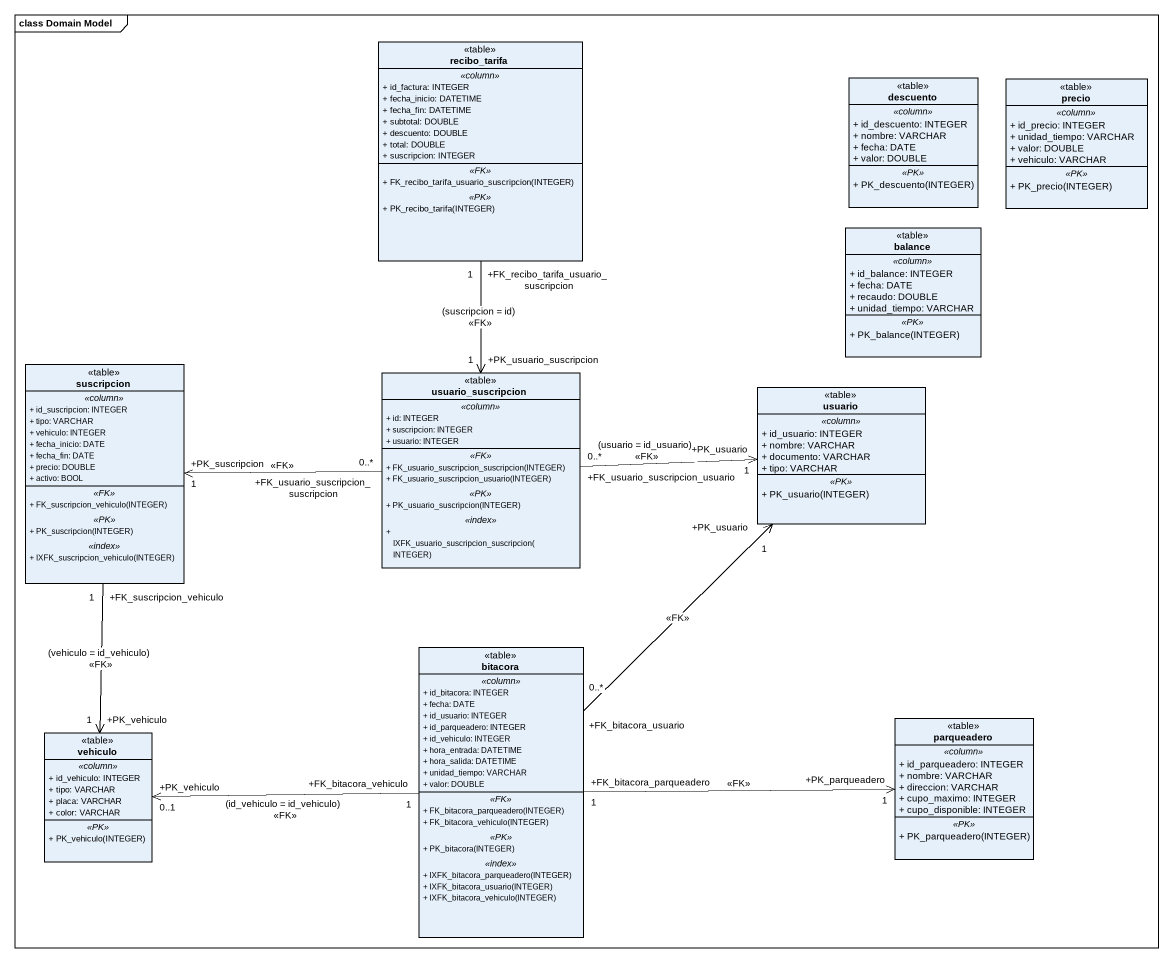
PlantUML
@startuml
mainframe class Domain Model
hide circle
hide empty members
skinparam classAttributeIconSize 0
class recibo_tarifa <<table>> {
  .. <<column>> ..
  + id_factura: INTEGER
  + fecha_inicio: DATETIME
  + fecha_fin: DATETIME
  + subtotal: DOUBLE
  + descuento: DOUBLE
  + total: DOUBLE
  + suscripcion: INTEGER
  .. <<FK>> ..
  + FK_recibo_tarifa_usuario_suscripcion(INTEGER)
  .. <<PK>> ..
  + PK_recibo_tarifa(INTEGER)
}
class descuento <<table>> {
  .. <<column>> ..
  + id_descuento: INTEGER
  + nombre: VARCHAR
  + fecha: DATE
  + valor: DOUBLE
  .. <<PK>> ..
  + PK_descuento(INTEGER)
}
class precio <<table>> {
  .. <<column>> ..
  + id_precio: INTEGER
  + unidad_tiempo: VARCHAR
  + valor: DOUBLE
  + vehiculo: VARCHAR
  .. <<PK>> ..
  + PK_precio(INTEGER)
}
class balance <<table>> {
  .. <<column>> ..
  + id_balance: INTEGER
  + fecha: DATE
  + recaudo: DOUBLE
  + unidad_tiempo: VARCHAR
  .. <<PK>> ..
  + PK_balance(INTEGER)
}
class suscripcion <<table>> {
  .. <<column>> ..
  + id_suscripcion: INTEGER
  + tipo: VARCHAR
  + vehiculo: INTEGER
  + fecha_inicio: DATE
  + fecha_fin: DATE
  + precio: DOUBLE
  + activo: BOOL
  .. <<FK>> ..
  + FK_suscripcion_vehiculo(INTEGER)
  .. <<PK>> ..
  + PK_suscripcion(INTEGER)
  .. <<index>> ..
  + IXFK_suscripcion_vehiculo(INTEGER)
}
class usuario_suscripcion <<table>> {
  .. <<column>> ..
  + id: INTEGER
  + suscripcion: INTEGER
  + usuario: INTEGER
  .. <<FK>> ..
  + FK_usuario_suscripcion_suscripcion(INTEGER)
  + FK_usuario_suscripcion_usuario(INTEGER)
  .. <<PK>> ..
  + PK_usuario_suscripcion(INTEGER)
  .. <<index>> ..
  + IXFK_usuario_suscripcion_suscripcion(INTEGER)
}
class usuario <<table>> {
  .. <<column>> ..
  + id_usuario: INTEGER
  + nombre: VARCHAR
  + documento: VARCHAR
  + tipo: VARCHAR
  .. <<PK>> ..
  + PK_usuario(INTEGER)
}
class bitacora <<table>> {
  .. <<column>> ..
  + id_bitacora: INTEGER
  + fecha: DATE
  + id_usuario: INTEGER
  + id_parqueadero: INTEGER
  + id_vehiculo: INTEGER
  + hora_entrada: DATETIME
  + hora_salida: DATETIME
  + unidad_tiempo: VARCHAR
  + valor: DOUBLE
  .. <<FK>> ..
  + FK_bitacora_parqueadero(INTEGER)
  + FK_bitacora_vehiculo(INTEGER)
  .. <<PK>> ..
  + PK_bitacora(INTEGER)
  .. <<index>> ..
  + IXFK_bitacora_parqueadero(INTEGER)
  + IXFK_bitacora_usuario(INTEGER)
  + IXFK_bitacora_vehiculo(INTEGER)
}
class vehiculo <<table>> {
  .. <<column>> ..
  + id_vehiculo: INTEGER
  + tipo: VARCHAR
  + placa: VARCHAR
  + color: VARCHAR
  .. <<PK>> ..
  + PK_vehiculo(INTEGER)
}
class parqueadero <<table>> {
  .. <<column>> ..
  + id_parqueadero: INTEGER
  + nombre: VARCHAR
  + direccion: VARCHAR
  + cupo_maximo: INTEGER
  + cupo_disponible: INTEGER
  .. <<PK>> ..
  + PK_parqueadero(INTEGER)
}
recibo_tarifa "+FK_recibo_tarifa_usuario_suscripcion\n1" --> "+PK_usuario_suscripcion\n1" usuario_suscripcion : (suscripcion = id)\n<<FK>>
suscripcion "+FK_suscripcion_vehiculo\n1" --> "+PK_vehiculo\n1" vehiculo : (vehiculo = id_vehiculo)\n<<FK>>
usuario_suscripcion "+FK_usuario_suscripcion_suscripcion\n0..*" -left-> "+PK_suscripcion\n1" suscripcion : <<FK>>
usuario_suscripcion "+FK_usuario_suscripcion_usuario\n0..*" -right-> "+PK_usuario\n1" usuario : (usuario = id_usuario)\n<<FK>>
bitacora "+FK_bitacora_usuario\n0..*" -up-> "+PK_usuario\n1" usuario : <<FK>>
bitacora "+FK_bitacora_vehiculo\n1" -left-> "+PK_vehiculo\n0..1" vehiculo : (id_vehiculo = id_vehiculo)\n<<FK>>
bitacora "+FK_bitacora_parqueadero\n1" -right-> "+PK_parqueadero\n1" parqueadero : <<FK>>
@enduml
